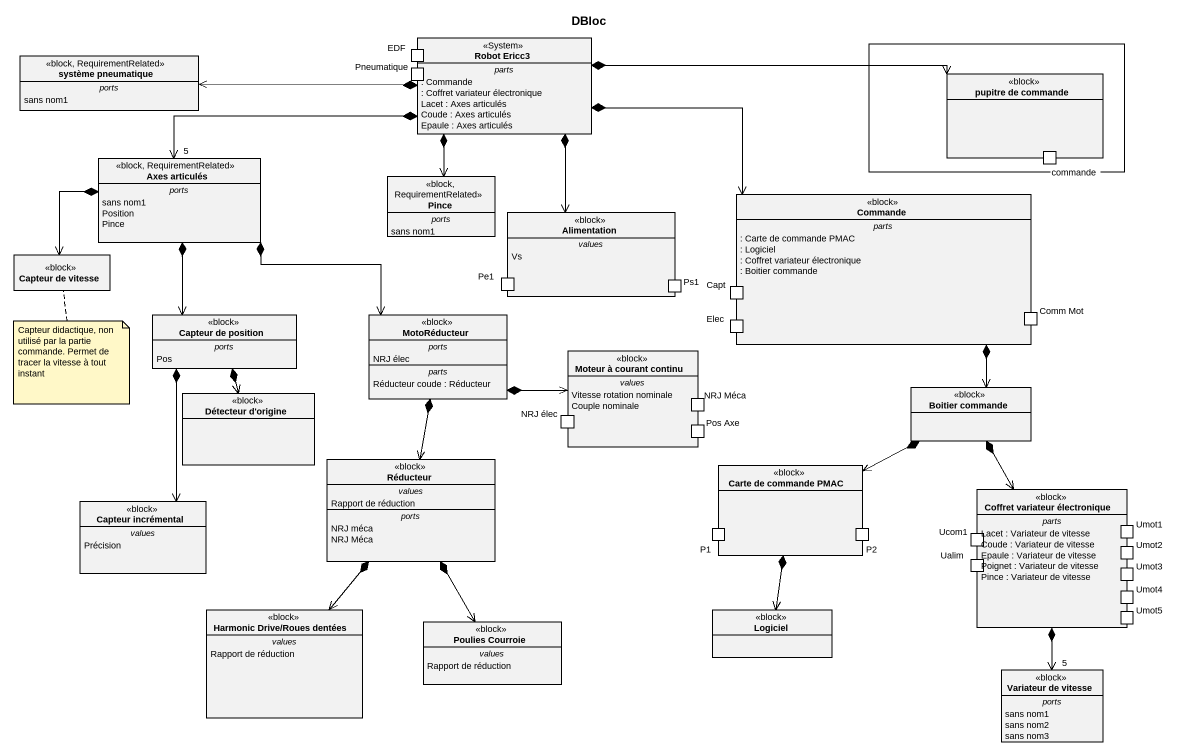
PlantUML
@startuml
title DBloc
allowmixing
hide circle
hide empty members
class "Robot Ericc3" as Robot_Ericc3 <<System>> {
  -- parts --
  : Commande
  : Coffret variateur électronique
  Lacet : Axes articulés
  Coude : Axes articulés
  Epaule : Axes articulés
  -- ports --
  EDF
  Pneumatique
}
rectangle " " as rectangle1 {
  rectangle "pupitre de commande" as pupitre_de_commande <<block>> {
    port commande
  }
}
class "système pneumatique" as système_pneumatique <<block, RequirementRelated>> {
  -- ports --
  sans nom1
}
class "Axes articulés" as Axes_articulés <<block, RequirementRelated>> {
  -- ports --
  sans nom1
  Position
  Pince
}
class Pince <<block, RequirementRelated>> {
  -- ports --
  sans nom1
}
class Commande <<block>> {
  -- parts --
  : Carte de commande PMAC
  : Logiciel
  : Coffret variateur électronique
  : Boitier commande
  -- ports --
  Capt
  Elec
  Comm Mot
}
class Alimentation <<block>> {
  -- values --
  Vs
  -- ports --
  Pe1
  Ps1
}
class "Capteur de vitesse" as Capteur_de_vitesse <<block>>
class "Capteur de position" as Capteur_de_position <<block>> {
  -- ports --
  Pos
}
class MotoRéducteur <<block>> {
  -- ports --
  NRJ élec
  -- parts --
  Réducteur coude : Réducteur
}
class "Moteur à courant continu" as Moteur_à_courant_continu <<block>> {
  -- values --
  Vitesse rotation nominale
  Couple nominale
  -- ports --
  NRJ élec
  NRJ Méca
  Pos Axe
}
class "Détecteur d'origine" as Détecteur_d_origine <<block>>
class "Boitier commande" as Boitier_commande <<block>>
class Réducteur <<block>> {
  -- values --
  Rapport de réduction
  -- ports --
  NRJ méca
  NRJ Méca
}
rectangle "Carte de commande PMAC" as Carte_de_commande_PMAC <<block>> {
  port P1
  port P2
}
class "Capteur incrémental" as Capteur_incrémental <<block>> {
  -- values --
  Précision
}
class "Coffret variateur électronique" as Coffret_variateur <<block>> {
  -- parts --
  Lacet : Variateur de vitesse
  Coude : Variateur de vitesse
  Epaule : Variateur de vitesse
  Poignet : Variateur de vitesse
  Pince : Variateur de vitesse
  -- ports --
  Ualim
  Umot1
  Umot2
  Umot3
  Umot4
  Umot5
  Ucom1
}
class "Harmonic Drive/Roues dentées" as Harmonic_Drive_Roues_dentées <<block>> {
  -- values --
  Rapport de réduction
}
class "Poulies Courroie" as Poulies_Courroie <<block>> {
  -- values --
  Rapport de réduction
}
class Logiciel <<block>>
class "Variateur de vitesse" as Variateur_de_vitesse <<block>> {
  -- ports --
  sans nom1
  sans nom2
  sans nom3
}
Robot_Ericc3 *-left-> système_pneumatique
Robot_Ericc3 *-right-> pupitre_de_commande
Robot_Ericc3 *-left-> "5" Axes_articulés
Robot_Ericc3 *--> Pince
Robot_Ericc3 *-right-> Commande
Robot_Ericc3 *--> Alimentation
Axes_articulés *--> Capteur_de_vitesse
Axes_articulés *--> Capteur_de_position
Axes_articulés *--> MotoRéducteur
Commande *--> Boitier_commande
Capteur_de_position *--> Détecteur_d_origine
Capteur_de_position *--> Capteur_incrémental
MotoRéducteur *-right-> Moteur_à_courant_continu
MotoRéducteur *--> Réducteur
Boitier_commande *-left-> Carte_de_commande_PMAC
Boitier_commande *--> Coffret_variateur
Réducteur *--> Harmonic_Drive_Roues_dentées
Réducteur *--> Poulies_Courroie
Carte_de_commande_PMAC *--> Logiciel
Coffret_variateur *--> "5" Variateur_de_vitesse
note bottom of Capteur_de_vitesse : Capteur didactique, non utilisé par la partie commande. Permet de tracer la vitesse à tout instant
@enduml
